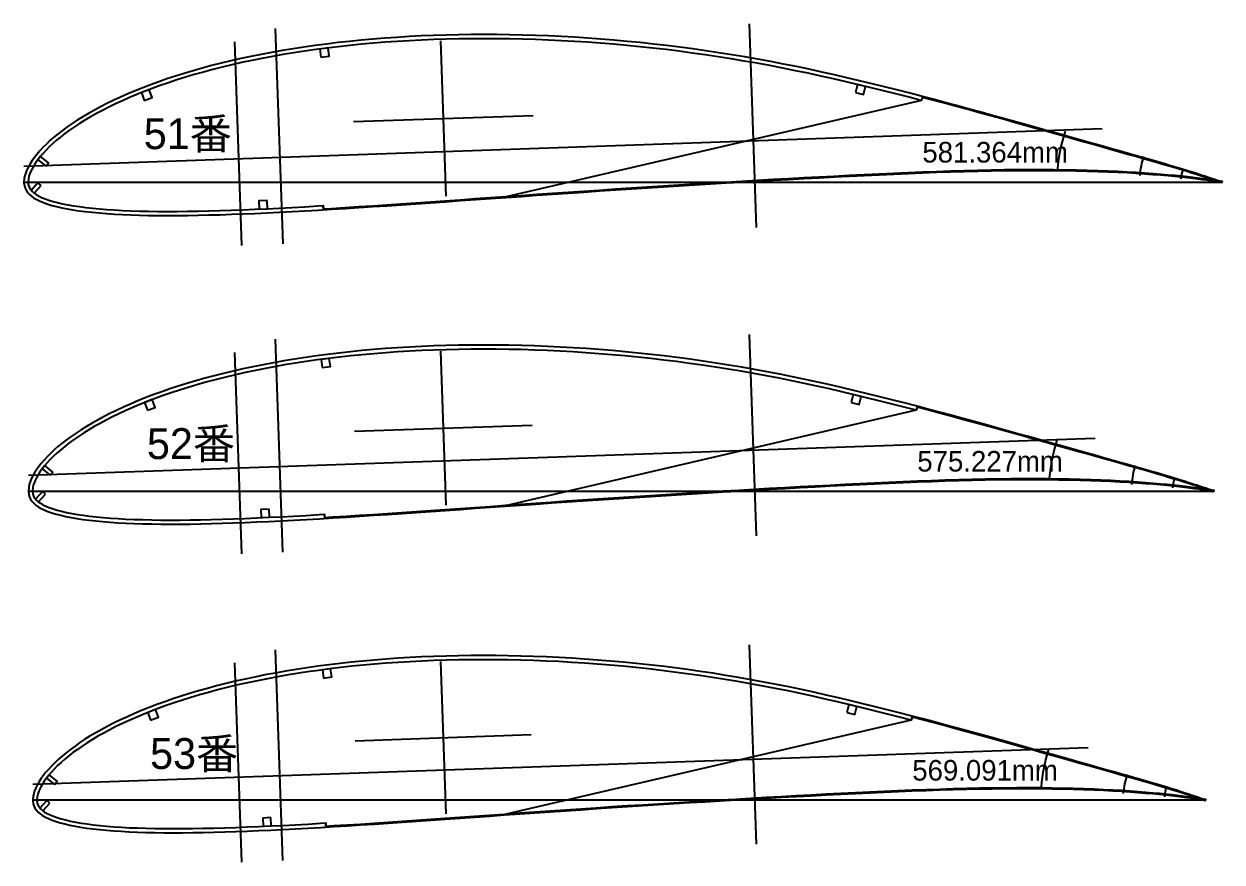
# Model space of a CAD drawing. Header units: metres. Extents: x -217 to 403, y -3621 to 82.
# Drawn here: x -203 to 378, y -1230 to -823 of the extents above; entities that cross this region are included whole.
import ezdxf

# ---------------------------------------------------------------- set-up
doc = ezdxf.new("R2010")
doc.units = ezdxf.units.M
for name, color, linetype in [('FoilLayer', 7, 'Continuous'), ('RefFoilLayer', 7, 'Continuous'), ('StringerLayer', 7, 'Continuous'), ('SubLayer', 7, 'Continuous'), ('TextLayer', 7, 'Continuous')]:
    doc.layers.add(name, color=color, linetype=linetype)
doc.styles.add('MSゴシック', font='bigfont')

msp = doc.modelspace()

# ---------------------------------------------------------------- linework, layer by layer
at = {"layer": 'FoilLayer'}
for p, q in [((232.04, -860.36), (29.07, -907.54)), ((232.55, -858.43), (232.04, -860.36)), ((-58.14, -913.42), (-58.25, -911.42)), ((229.58, -1010.8), (28.76, -1057.46)), ((230.09, -1008.86), (229.58, -1010.8)), ((-57.52, -1063.28), (-57.64, -1061.28)), ((227.13, -1161.24), (28.45, -1207.38)), ((227.64, -1159.3), (227.13, -1161.24)), ((-56.91, -1213.13), (-57.03, -1211.14))]:
    msp.add_line(p, q, dxfattribs=at)
for points in [[(377.74, -900.4), (377.63, -900.36), (377.28, -900.24), (376.73, -900.05), (375.98, -899.79), (375.04, -899.46), (373.91, -899.07), (372.6, -898.63), (371.1, -898.13), (369.43, -897.57), (367.58, -896.97), (365.56, -896.32), (363.36, -895.63), (361, -894.9), (358.46, -894.12), (355.76, -893.3), (352.89, -892.45), (349.87, -891.55), (346.68, -890.62), (343.32, -889.66), (339.81, -888.66), (336.14, -887.61), (332.32, -886.53), (328.36, -885.4), (324.27, -884.25), (320.02, -883.05), (315.65, -881.82), (311.15, -880.54), (306.53, -879.24), (301.8, -877.9), (296.95, -876.54), (291.99, -875.15), (286.92, -873.74), (281.77, -872.29), (276.52, -870.82), (271.19, -869.35), (265.76, -867.85), (260.26, -866.34), (254.68, -864.81), (249.05, -863.27), (243.35, -861.74), (237.59, -860.22), (232.43, -858.86), (232.04, -860.36), (231.38, -860.19), (225.51, -858.67), (219.6, -857.17), (213.65, -855.68), (207.63, -854.21), (201.58, -852.76), (195.5, -851.32), (189.4, -849.9), (183.28, -848.52), (177.15, -847.18), (170.99, -845.9), (164.79, -844.66), (158.57, -843.46), (152.32, -842.3), (146.07, -841.2), (139.79, -840.15), (133.49, -839.15), (127.17, -838.21), (120.84, -837.32), (114.5, -836.47), (108.15, -835.69), (101.8, -834.95), (95.44, -834.28), (89.07, -833.66), (82.7, -833.08), (76.34, -832.57), (69.99, -832.1), (63.65, -831.68), (57.32, -831.33), (51.01, -831.04), (44.71, -830.79), (38.44, -830.6), (32.2, -830.46), (25.99, -830.38), (19.81, -830.36), (13.65, -830.4), (7.53, -830.48), (1.45, -830.62), (-4.58, -830.81), (-10.55, -831.05), (-16.49, -831.36), (-22.38, -831.72), (-28.22, -832.13), (-34, -832.59), (-39.7, -833.09), (-45.34, -833.65), (-50.93, -834.28), (-56.45, -834.95), (-61.9, -835.67), (-67.28, -836.43), (-72.57, -837.24), (-77.78, -838.09), (-82.92, -839), (-87.97, -839.96), (-92.95, -840.96), (-97.83, -842), (-102.62, -843.07), (-107.3, -844.19), (-111.89, -845.36), (-116.4, -846.57), (-120.81, -847.83), (-125.11, -849.1), (-129.32, -850.42), (-133.41, -851.77), (-137.4, -853.15), (-141.29, -854.57), (-145.07, -856.02), (-148.75, -857.49), (-152.3, -858.98), (-155.73, -860.5), (-159.06, -862.04), (-162.27, -863.6), (-165.37, -865.18), (-168.34, -866.76), (-171.2, -868.36), (-173.91, -869.96), (-176.51, -871.58), (-178.98, -873.21), (-181.35, -874.85), (-183.58, -876.48), (-185.68, -878.1), (-187.65, -879.71), (-189.48, -881.32), (-191.19, -882.93), (-192.77, -884.52), (-194.23, -886.1), (-195.56, -887.64), (-196.75, -889.17), (-197.81, -890.64), (-198.73, -892.07), (-199.53, -893.48), (-200.16, -894.76), (-200.71, -896.18), (-201.08, -897.18), (-201.34, -898.49), (-201.48, -899.83), (-201.49, -900.08), (-201.39, -901.23), (-201.15, -902.05), (-200.77, -902.85), (-200.22, -903.67), (-199.52, -904.47), (-198.65, -905.25), (-197.63, -906), (-196.41, -906.71), (-194.95, -907.4), (-193.26, -908.07), (-191.37, -908.73), (-189.36, -909.36), (-187.17, -909.95), (-184.79, -910.48), (-182.21, -910.99), (-179.45, -911.47), (-176.55, -911.92), (-173.49, -912.33), (-170.26, -912.68), (-166.83, -912.99), (-163.23, -913.28), (-159.49, -913.54), (-155.62, -913.77), (-151.58, -913.94), (-147.38, -914.06), (-143.01, -914.16), (-138.5, -914.23), (-133.85, -914.26), (-129.06, -914.24), (-124.11, -914.17), (-119, -914.08), (-113.75, -913.97), (-108.39, -913.83), (-102.9, -913.65), (-97.27, -913.43), (-91.48, -913.17), (-85.57, -912.91), (-79.55, -912.62), (-73.44, -912.31), (-67.19, -911.96), (-60.82, -911.57), (-58.25, -911.42), (-58.16, -912.97), (-54.23, -912.74), (-47.65, -912.34), (-40.99, -911.92), (-34.22, -911.46), (-27.35, -910.99), (-20.38, -910.52), (-13.33, -910.06), (-6.22, -909.56), (0.96, -909.05), (8.23, -908.53), (15.57, -908.02), (22.96, -907.51), (30.39, -906.99), (37.87, -906.46), (45.42, -905.92), (53, -905.4), (60.61, -904.89), (68.24, -904.37), (75.89, -903.85), (83.57, -903.32), (91.28, -902.82), (98.98, -902.34), (106.66, -901.85), (114.34, -901.36), (122.03, -900.88), (129.7, -900.42), (137.35, -899.97), (144.95, -899.53), (152.52, -899.08), (160.08, -898.64), (167.59, -898.23), (175.05, -897.84), (182.44, -897.44), (189.79, -897.04), (197.1, -896.66), (204.34, -896.31), (211.5, -895.98), (218.58, -895.65), (225.6, -895.33), (232.55, -895.04), (239.42, -894.79), (246.18, -894.57), (252.83, -894.36), (259.4, -894.18), (265.86, -894.04), (272.19, -893.96), (278.38, -893.9), (284.44, -893.86), (290.37, -893.85), (296.16, -893.89), (301.79, -893.97), (307.24, -894.07), (312.53, -894.19), (317.66, -894.34), (322.61, -894.53), (327.37, -894.74), (331.94, -894.96), (336.32, -895.21), (340.52, -895.48), (344.5, -895.78), (348.26, -896.09), (351.81, -896.4), (355.15, -896.7), (358.27, -897.02), (361.17, -897.34), (363.84, -897.65), (366.27, -897.96), (368.48, -898.25), (370.44, -898.52), (372.19, -898.76), (373.7, -898.98), (374.98, -899.17), (376.04, -899.32), (376.87, -899.45), (377.46, -899.54), (377.84, -899.6), (377.97, -899.62)], [(373.75, -1050.4), (373.64, -1050.36), (373.29, -1050.24), (372.75, -1050.05), (372.01, -1049.79), (371.08, -1049.47), (369.96, -1049.09), (368.66, -1048.65), (367.18, -1048.15), (365.53, -1047.6), (363.7, -1047.01), (361.7, -1046.37), (359.53, -1045.68), (357.19, -1044.96), (354.67, -1044.19), (352, -1043.38), (349.17, -1042.53), (346.17, -1041.65), (343.01, -1040.73), (339.7, -1039.77), (336.22, -1038.78), (332.59, -1037.75), (328.81, -1036.68), (324.9, -1035.56), (320.84, -1034.42), (316.64, -1033.23), (312.32, -1032.01), (307.86, -1030.75), (303.3, -1029.47), (298.61, -1028.14), (293.82, -1026.8), (288.9, -1025.42), (283.89, -1024.02), (278.79, -1022.59), (273.6, -1021.14), (268.32, -1019.68), (262.96, -1018.2), (257.51, -1016.7), (251.99, -1015.19), (246.42, -1013.66), (240.78, -1012.15), (235.08, -1010.64), (229.98, -1009.3), (229.58, -1010.8), (228.93, -1010.63), (223.13, -1009.13), (217.28, -1007.64), (211.39, -1006.17), (205.44, -1004.72), (199.45, -1003.28), (193.43, -1001.85), (187.39, -1000.45), (181.35, -999.08), (175.28, -997.76), (169.18, -996.49), (163.04, -995.26), (156.89, -994.07), (150.71, -992.93), (144.52, -991.84), (138.31, -990.8), (132.08, -989.82), (125.83, -988.88), (119.56, -988), (113.29, -987.17), (107.01, -986.39), (100.72, -985.66), (94.43, -984.99), (88.13, -984.38), (81.83, -983.81), (75.53, -983.3), (69.25, -982.83), (62.98, -982.43), (56.72, -982.08), (50.47, -981.78), (44.24, -981.54), (38.03, -981.35), (31.86, -981.22), (25.71, -981.14), (19.6, -981.11), (13.51, -981.15), (7.45, -981.24), (1.44, -981.37), (-4.53, -981.56), (-10.44, -981.8), (-16.31, -982.1), (-22.14, -982.46), (-27.92, -982.87), (-33.64, -983.32), (-39.28, -983.82), (-44.86, -984.37), (-50.39, -984.99), (-55.85, -985.66), (-61.24, -986.37), (-66.57, -987.12), (-71.81, -987.92), (-76.96, -988.77), (-82.04, -989.67), (-87.04, -990.61), (-91.96, -991.6), (-96.79, -992.63), (-101.53, -993.7), (-106.16, -994.8), (-110.71, -995.95), (-115.16, -997.15), (-119.53, -998.4), (-123.79, -999.66), (-127.95, -1000.96), (-132, -1002.3), (-135.95, -1003.67), (-139.79, -1005.07), (-143.53, -1006.5), (-147.17, -1007.96), (-150.68, -1009.43), (-154.08, -1010.93), (-157.37, -1012.46), (-160.54, -1014), (-163.61, -1015.56), (-166.55, -1017.13), (-169.38, -1018.72), (-172.07, -1020.29), (-174.64, -1021.89), (-177.08, -1023.51), (-179.42, -1025.13), (-181.63, -1026.74), (-183.71, -1028.35), (-185.65, -1029.94), (-187.46, -1031.53), (-189.15, -1033.12), (-190.72, -1034.7), (-192.16, -1036.26), (-193.47, -1037.79), (-194.66, -1039.29), (-195.71, -1040.75), (-196.62, -1042.16), (-197.4, -1043.55), (-198.03, -1044.83), (-198.58, -1046.23), (-198.93, -1047.21), (-199.19, -1048.51), (-199.33, -1049.83), (-199.34, -1050.08), (-199.24, -1051.21), (-199, -1052.02), (-198.64, -1052.81), (-198.09, -1053.62), (-197.4, -1054.41), (-196.55, -1055.18), (-195.53, -1055.92), (-194.33, -1056.62), (-192.88, -1057.3), (-191.21, -1057.97), (-189.35, -1058.62), (-187.35, -1059.24), (-185.19, -1059.82), (-182.83, -1060.35), (-180.28, -1060.85), (-177.55, -1061.33), (-174.68, -1061.78), (-171.66, -1062.17), (-168.46, -1062.52), (-165.07, -1062.83), (-161.51, -1063.12), (-157.81, -1063.38), (-153.97, -1063.6), (-149.98, -1063.77), (-145.83, -1063.89), (-141.5, -1063.99), (-137.03, -1064.06), (-132.43, -1064.08), (-127.7, -1064.07), (-122.8, -1064), (-117.75, -1063.91), (-112.55, -1063.8), (-107.25, -1063.67), (-101.81, -1063.48), (-96.24, -1063.26), (-90.52, -1063.01), (-84.67, -1062.75), (-78.71, -1062.47), (-72.66, -1062.16), (-66.49, -1061.81), (-60.18, -1061.43), (-57.64, -1061.28), (-57.55, -1062.83), (-53.66, -1062.6), (-47.15, -1062.21), (-40.56, -1061.79), (-33.86, -1061.34), (-27.06, -1060.87), (-20.16, -1060.41), (-13.19, -1059.95), (-6.16, -1059.46), (0.95, -1058.95), (8.14, -1058.44), (15.4, -1057.93), (22.72, -1057.43), (30.07, -1056.91), (37.47, -1056.39), (44.94, -1055.86), (52.44, -1055.34), (59.97, -1054.83), (67.52, -1054.32), (75.09, -1053.8), (82.69, -1053.28), (90.31, -1052.78), (97.93, -1052.31), (105.53, -1051.83), (113.13, -1051.34), (120.74, -1050.86), (128.33, -1050.41), (135.9, -1049.96), (143.42, -1049.53), (150.91, -1049.08), (158.39, -1048.65), (165.83, -1048.24), (173.2, -1047.85), (180.52, -1047.46), (187.79, -1047.07), (195.02, -1046.69), (202.18, -1046.35), (209.27, -1046.02), (216.28, -1045.69), (223.22, -1045.37), (230.1, -1045.09), (236.89, -1044.84), (243.58, -1044.62), (250.16, -1044.41), (256.66, -1044.23), (263.05, -1044.1), (269.32, -1044.02), (275.44, -1043.96), (281.44, -1043.92), (287.31, -1043.91), (293.04, -1043.95), (298.6, -1044.03), (303.99, -1044.13), (309.23, -1044.25), (314.31, -1044.4), (319.21, -1044.58), (323.91, -1044.79), (328.43, -1045.01), (332.77, -1045.25), (336.93, -1045.52), (340.86, -1045.82), (344.59, -1046.12), (348.09, -1046.43), (351.4, -1046.73), (354.49, -1047.04), (357.35, -1047.36), (360, -1047.67), (362.41, -1047.98), (364.59, -1048.27), (366.53, -1048.53), (368.26, -1048.77), (369.75, -1048.99), (371.02, -1049.17), (372.07, -1049.33), (372.89, -1049.45), (373.47, -1049.54), (373.85, -1049.6), (373.98, -1049.62)], [(369.76, -1200.4), (369.65, -1200.36), (369.31, -1200.24), (368.78, -1200.05), (368.04, -1199.8), (367.12, -1199.48), (366.02, -1199.1), (364.73, -1198.67), (363.26, -1198.18), (361.63, -1197.63), (359.82, -1197.05), (357.84, -1196.41), (355.69, -1195.73), (353.38, -1195.02), (350.89, -1194.26), (348.25, -1193.45), (345.44, -1192.62), (342.48, -1191.74), (339.35, -1190.83), (336.07, -1189.89), (332.63, -1188.91), (329.04, -1187.88), (325.3, -1186.83), (321.43, -1185.72), (317.42, -1184.59), (313.26, -1183.42), (308.98, -1182.21), (304.58, -1180.96), (300.06, -1179.69), (295.43, -1178.38), (290.68, -1177.05), (285.82, -1175.69), (280.86, -1174.3), (275.82, -1172.88), (270.68, -1171.45), (265.46, -1170), (260.15, -1168.54), (254.76, -1167.06), (249.3, -1165.56), (243.79, -1164.06), (238.21, -1162.56), (232.57, -1161.06), (227.52, -1159.74), (227.13, -1161.24), (226.48, -1161.07), (220.74, -1159.59), (214.96, -1158.11), (209.13, -1156.66), (203.24, -1155.22), (197.31, -1153.8), (191.36, -1152.38), (185.39, -1151), (179.41, -1149.65), (173.4, -1148.34), (167.37, -1147.08), (161.3, -1145.87), (155.21, -1144.69), (149.1, -1143.56), (142.98, -1142.48), (136.83, -1141.46), (130.67, -1140.48), (124.48, -1139.55), (118.28, -1138.68), (112.08, -1137.86), (105.86, -1137.09), (99.65, -1136.37), (93.42, -1135.71), (87.18, -1135.1), (80.95, -1134.54), (74.72, -1134.03), (68.51, -1133.57), (62.3, -1133.17), (56.11, -1132.82), (49.93, -1132.53), (43.77, -1132.29), (37.62, -1132.11), (31.52, -1131.97), (25.44, -1131.89), (19.39, -1131.87), (13.36, -1131.91), (7.37, -1131.99), (1.42, -1132.12), (-4.48, -1132.31), (-10.33, -1132.55), (-16.14, -1132.85), (-21.9, -1133.2), (-27.62, -1133.6), (-33.28, -1134.05), (-38.86, -1134.55), (-44.38, -1135.09), (-49.85, -1135.71), (-55.25, -1136.36), (-60.58, -1137.07), (-65.85, -1137.82), (-71.04, -1138.6), (-76.13, -1139.44), (-81.16, -1140.33), (-86.11, -1141.27), (-90.98, -1142.25), (-95.76, -1143.26), (-100.44, -1144.32), (-105.03, -1145.41), (-109.52, -1146.55), (-113.93, -1147.74), (-118.25, -1148.97), (-122.46, -1150.22), (-126.57, -1151.5), (-130.58, -1152.83), (-134.49, -1154.18), (-138.29, -1155.57), (-141.99, -1156.99), (-145.59, -1158.43), (-149.07, -1159.89), (-152.43, -1161.37), (-155.68, -1162.88), (-158.82, -1164.4), (-161.86, -1165.95), (-164.77, -1167.5), (-167.56, -1169.07), (-170.22, -1170.63), (-172.76, -1172.21), (-175.18, -1173.81), (-177.49, -1175.41), (-179.68, -1177.01), (-181.74, -1178.6), (-183.66, -1180.17), (-185.45, -1181.74), (-187.12, -1183.32), (-188.67, -1184.87), (-190.1, -1186.42), (-191.39, -1187.93), (-192.56, -1189.42), (-193.6, -1190.86), (-194.5, -1192.25), (-195.28, -1193.63), (-195.9, -1194.89), (-196.44, -1196.27), (-196.79, -1197.24), (-197.05, -1198.53), (-197.18, -1199.83), (-197.19, -1200.07), (-197.1, -1201.19), (-196.86, -1201.99), (-196.5, -1202.76), (-195.96, -1203.56), (-195.28, -1204.34), (-194.44, -1205.11), (-193.44, -1205.84), (-192.25, -1206.53), (-190.82, -1207.2), (-189.17, -1207.86), (-187.32, -1208.51), (-185.35, -1209.13), (-183.21, -1209.7), (-180.88, -1210.22), (-178.36, -1210.72), (-175.65, -1211.19), (-172.82, -1211.63), (-169.82, -1212.02), (-166.66, -1212.37), (-163.3, -1212.67), (-159.78, -1212.96), (-156.12, -1213.22), (-152.33, -1213.44), (-148.38, -1213.6), (-144.27, -1213.72), (-139.99, -1213.82), (-135.57, -1213.88), (-131.02, -1213.91), (-126.34, -1213.9), (-121.5, -1213.83), (-116.49, -1213.74), (-111.35, -1213.63), (-106.1, -1213.5), (-100.72, -1213.32), (-95.21, -1213.1), (-89.55, -1212.85), (-83.76, -1212.59), (-77.88, -1212.32), (-71.89, -1212.01), (-65.78, -1211.66), (-59.54, -1211.29), (-57.03, -1211.14), (-56.94, -1212.69), (-53.09, -1212.46), (-46.65, -1212.07), (-40.12, -1211.66), (-33.5, -1211.21), (-26.77, -1210.75), (-19.95, -1210.29), (-13.05, -1209.83), (-6.09, -1209.35), (0.94, -1208.85), (8.06, -1208.34), (15.24, -1207.84), (22.48, -1207.34), (29.75, -1206.84), (37.07, -1206.31), (44.46, -1205.79), (51.88, -1205.28), (59.33, -1204.78), (66.8, -1204.27), (74.28, -1203.76), (81.81, -1203.24), (89.35, -1202.75), (96.89, -1202.28), (104.41, -1201.8), (111.93, -1201.32), (119.45, -1200.85), (126.96, -1200.4), (134.45, -1199.96), (141.89, -1199.53), (149.3, -1199.09), (156.7, -1198.66), (164.06, -1198.26), (171.35, -1197.87), (178.59, -1197.48), (185.79, -1197.09), (192.93, -1196.72), (200.03, -1196.38), (207.04, -1196.06), (213.97, -1195.73), (220.84, -1195.42), (227.64, -1195.13), (234.36, -1194.89), (240.98, -1194.67), (247.49, -1194.47), (253.92, -1194.29), (260.25, -1194.16), (266.45, -1194.08), (272.5, -1194.02), (278.44, -1193.98), (284.24, -1193.97), (289.91, -1194.01), (295.42, -1194.09), (300.75, -1194.18), (305.93, -1194.3), (310.96, -1194.45), (315.8, -1194.63), (320.46, -1194.84), (324.93, -1195.06), (329.22, -1195.3), (333.33, -1195.56), (337.23, -1195.86), (340.91, -1196.16), (344.38, -1196.46), (347.65, -1196.76), (350.71, -1197.07), (353.54, -1197.38), (356.16, -1197.69), (358.54, -1197.99), (360.7, -1198.28), (362.62, -1198.54), (364.33, -1198.78), (365.81, -1198.99), (367.07, -1199.17), (368.1, -1199.33), (368.91, -1199.45), (369.49, -1199.54), (369.86, -1199.6), (369.99, -1199.62)]]:
    msp.add_lwpolyline(points, close=True, dxfattribs=at)
at = {"layer": 'RefFoilLayer'}
for points in [[(377.89, -899.97), (377.77, -899.93), (377.43, -899.81), (376.88, -899.62), (376.13, -899.36), (375.19, -899.03), (374.06, -898.65), (372.74, -898.2), (371.24, -897.7), (369.57, -897.15), (367.72, -896.55), (365.69, -895.9), (363.5, -895.2), (361.13, -894.47), (358.59, -893.69), (355.89, -892.87), (353.02, -892.02), (349.99, -891.12), (346.8, -890.19), (343.45, -889.23), (339.93, -888.23), (336.27, -887.18), (332.45, -886.1), (328.49, -884.97), (324.39, -883.81), (320.14, -882.62), (315.77, -881.38), (311.27, -880.11), (306.66, -878.81), (301.92, -877.47), (297.07, -876.11), (292.11, -874.72), (287.05, -873.3), (281.89, -871.86), (276.64, -870.39), (271.31, -868.91), (265.88, -867.42), (260.38, -865.91), (254.8, -864.38), (249.16, -862.84), (243.47, -861.31), (237.7, -859.78), (231.88, -858.25), (226.01, -856.73), (220.09, -855.23), (214.12, -853.74), (208.1, -852.27), (202.04, -850.82), (195.95, -849.37), (189.84, -847.95), (183.71, -846.57), (177.56, -845.22), (171.38, -843.94), (165.16, -842.69), (158.93, -841.49), (152.67, -840.33), (146.4, -839.23), (140.1, -838.18), (133.79, -837.18), (127.45, -836.23), (121.1, -835.33), (114.75, -834.49), (108.38, -833.7), (102.01, -832.96), (95.63, -832.29), (89.25, -831.66), (82.86, -831.09), (76.49, -830.57), (70.11, -830.1), (63.76, -829.69), (57.42, -829.33), (51.09, -829.04), (44.77, -828.79), (38.48, -828.6), (32.23, -828.46), (25.99, -828.38), (19.8, -828.36), (13.62, -828.4), (7.48, -828.48), (1.39, -828.62), (-4.66, -828.81), (-10.66, -829.05), (-16.61, -829.36), (-22.52, -829.72), (-28.38, -830.14), (-34.17, -830.59), (-39.9, -831.1), (-45.56, -831.66), (-51.17, -832.29), (-56.71, -832.97), (-62.18, -833.69), (-67.58, -834.46), (-72.9, -835.26), (-78.13, -836.12), (-83.29, -837.04), (-88.37, -838), (-93.36, -839), (-98.27, -840.05), (-103.08, -841.13), (-107.79, -842.25), (-112.42, -843.43), (-116.94, -844.65), (-121.38, -845.91), (-125.71, -847.19), (-129.94, -848.52), (-134.07, -849.88), (-138.09, -851.27), (-142, -852.7), (-145.82, -854.16), (-149.52, -855.65), (-153.11, -857.15), (-156.58, -858.68), (-159.93, -860.24), (-163.18, -861.81), (-166.31, -863.41), (-169.32, -865.02), (-172.21, -866.64), (-174.97, -868.26), (-177.61, -869.91), (-180.12, -871.56), (-182.52, -873.23), (-184.8, -874.9), (-186.95, -876.55), (-188.97, -878.2), (-190.85, -879.86), (-192.61, -881.52), (-194.24, -883.16), (-195.74, -884.8), (-197.13, -886.41), (-198.38, -888), (-199.49, -889.56), (-200.48, -891.09), (-201.33, -892.6), (-202.03, -894.04), (-202.61, -895.53), (-203.04, -896.8), (-203.33, -898.3), (-203.48, -899.83), (-203.47, -900.31), (-203.29, -901.85), (-202.94, -902.94), (-202.41, -903.99), (-201.71, -905), (-200.85, -905.96), (-199.82, -906.88), (-198.63, -907.73), (-197.26, -908.52), (-195.69, -909.26), (-193.92, -909.96), (-191.97, -910.64), (-189.87, -911.3), (-187.61, -911.9), (-185.17, -912.45), (-182.55, -912.96), (-179.76, -913.45), (-176.81, -913.91), (-173.7, -914.31), (-170.44, -914.67), (-166.99, -914.98), (-163.37, -915.27), (-159.61, -915.54), (-155.7, -915.77), (-151.64, -915.94), (-147.43, -916.06), (-143.04, -916.16), (-138.51, -916.23), (-133.84, -916.26), (-129.04, -916.24), (-124.08, -916.17), (-118.96, -916.08), (-113.7, -915.97), (-108.32, -915.83), (-102.82, -915.64), (-97.18, -915.42), (-91.39, -915.17), (-85.47, -914.91), (-79.45, -914.62), (-73.32, -914.31), (-67.07, -913.95), (-60.7, -913.57), (-54.21, -913.19), (-47.63, -912.79), (-40.96, -912.37), (-34.19, -911.91), (-27.32, -911.44), (-20.35, -910.97), (-13.3, -910.51), (-6.19, -910.01), (0.99, -909.5), (8.26, -908.98), (15.6, -908.46), (22.99, -907.96), (30.42, -907.44), (37.91, -906.91), (45.45, -906.37), (53.03, -905.85), (60.64, -905.34), (68.27, -904.82), (75.92, -904.3), (83.6, -903.77), (91.31, -903.27), (99, -902.78), (106.69, -902.3), (114.37, -901.81), (122.06, -901.33), (129.73, -900.87), (137.37, -900.42), (144.97, -899.98), (152.55, -899.53), (160.1, -899.09), (167.62, -898.68), (175.07, -898.28), (182.47, -897.89), (189.82, -897.49), (197.12, -897.11), (204.36, -896.76), (211.52, -896.43), (218.61, -896.1), (225.62, -895.78), (232.57, -895.49), (239.43, -895.24), (246.19, -895.02), (252.84, -894.81), (259.41, -894.63), (265.87, -894.49), (272.2, -894.41), (278.38, -894.35), (284.44, -894.31), (290.37, -894.3), (296.16, -894.34), (301.78, -894.42), (307.23, -894.52), (312.52, -894.64), (317.64, -894.79), (322.59, -894.98), (327.35, -895.19), (331.91, -895.41), (336.29, -895.66), (340.49, -895.92), (344.46, -896.23), (348.22, -896.53), (351.76, -896.84), (355.1, -897.15), (358.22, -897.47), (361.11, -897.78), (363.78, -898.1), (366.21, -898.41), (368.42, -898.7), (370.38, -898.97), (372.12, -899.21), (373.63, -899.42), (374.92, -899.61), (375.97, -899.77), (376.8, -899.9), (377.39, -899.99), (377.76, -900.04), (377.89, -900.06)], [(373.9, -1049.97), (373.78, -1049.93), (373.44, -1049.82), (372.9, -1049.63), (372.16, -1049.37), (371.23, -1049.05), (370.11, -1048.66), (368.81, -1048.22), (367.32, -1047.73), (365.67, -1047.18), (363.84, -1046.58), (361.83, -1045.94), (359.66, -1045.25), (357.32, -1044.53), (354.81, -1043.76), (352.13, -1042.95), (349.29, -1042.1), (346.3, -1041.22), (343.14, -1040.3), (339.82, -1039.34), (336.35, -1038.35), (332.72, -1037.32), (328.94, -1036.25), (325.02, -1035.13), (320.96, -1033.99), (316.76, -1032.8), (312.44, -1031.58), (307.99, -1030.32), (303.42, -1029.03), (298.74, -1027.71), (293.94, -1026.36), (289.03, -1024.99), (284.02, -1023.58), (278.91, -1022.15), (273.72, -1020.7), (268.44, -1019.24), (263.08, -1017.76), (257.63, -1016.27), (252.11, -1014.75), (246.53, -1013.23), (240.9, -1011.72), (235.19, -1010.2), (229.43, -1008.69), (223.62, -1007.19), (217.76, -1005.7), (211.86, -1004.23), (205.9, -1002.77), (199.91, -1001.33), (193.88, -999.9), (187.83, -998.5), (181.77, -997.13), (175.69, -995.8), (169.57, -994.53), (163.42, -993.3), (157.25, -992.11), (151.06, -990.96), (144.85, -989.87), (138.62, -988.83), (132.38, -987.84), (126.11, -986.9), (119.82, -986.02), (113.54, -985.18), (107.24, -984.4), (100.93, -983.67), (94.62, -983), (88.31, -982.39), (81.99, -981.82), (75.68, -981.3), (69.37, -980.84), (63.09, -980.43), (56.81, -980.08), (50.55, -979.79), (44.3, -979.54), (38.08, -979.35), (31.89, -979.22), (25.72, -979.14), (19.59, -979.11), (13.48, -979.15), (7.4, -979.24), (1.38, -979.37), (-4.61, -979.56), (-10.54, -979.8), (-16.43, -980.11), (-22.28, -980.46), (-28.08, -980.87), (-33.81, -981.33), (-39.48, -981.83), (-45.08, -982.39), (-50.63, -983.01), (-56.11, -983.67), (-61.52, -984.39), (-66.87, -985.15), (-72.13, -985.95), (-77.31, -986.8), (-82.41, -987.7), (-87.44, -988.65), (-92.38, -989.65), (-97.23, -990.68), (-102, -991.75), (-106.66, -992.86), (-111.23, -994.02), (-115.71, -995.23), (-120.1, -996.48), (-124.38, -997.75), (-128.57, -999.06), (-132.65, -1000.41), (-136.63, -1001.79), (-140.5, -1003.2), (-144.28, -1004.65), (-147.94, -1006.11), (-151.49, -1007.6), (-154.92, -1009.12), (-158.24, -1010.66), (-161.45, -1012.22), (-164.55, -1013.8), (-167.53, -1015.39), (-170.39, -1016.99), (-173.13, -1018.6), (-175.74, -1020.23), (-178.22, -1021.86), (-180.6, -1023.52), (-182.85, -1025.16), (-184.98, -1026.8), (-186.97, -1028.43), (-188.84, -1030.07), (-190.57, -1031.71), (-192.19, -1033.34), (-193.68, -1034.96), (-195.05, -1036.55), (-196.28, -1038.13), (-197.39, -1039.67), (-198.36, -1041.18), (-199.2, -1042.68), (-199.9, -1044.1), (-200.47, -1045.58), (-200.9, -1046.83), (-201.19, -1048.32), (-201.33, -1049.83), (-201.32, -1050.31), (-201.15, -1051.83), (-200.79, -1052.91), (-200.28, -1053.95), (-199.58, -1054.95), (-198.73, -1055.9), (-197.71, -1056.81), (-196.53, -1057.65), (-195.17, -1058.43), (-193.62, -1059.16), (-191.87, -1059.85), (-189.95, -1060.53), (-187.87, -1061.18), (-185.63, -1061.78), (-183.22, -1062.32), (-180.63, -1062.82), (-177.86, -1063.31), (-174.94, -1063.76), (-171.87, -1064.16), (-168.64, -1064.51), (-165.23, -1064.82), (-161.65, -1065.11), (-157.92, -1065.38), (-154.06, -1065.6), (-150.04, -1065.77), (-145.87, -1065.89), (-141.53, -1065.99), (-137.05, -1066.06), (-132.43, -1066.08), (-127.68, -1066.07), (-122.77, -1066), (-117.71, -1065.91), (-112.5, -1065.8), (-107.18, -1065.66), (-101.73, -1065.48), (-96.15, -1065.26), (-90.43, -1065.01), (-84.57, -1064.75), (-78.61, -1064.47), (-72.55, -1064.16), (-66.37, -1063.81), (-60.06, -1063.43), (-53.64, -1063.05), (-47.12, -1062.66), (-40.53, -1062.24), (-33.83, -1061.79), (-27.03, -1061.32), (-20.13, -1060.85), (-13.16, -1060.39), (-6.13, -1059.91), (0.98, -1059.4), (8.17, -1058.89), (15.43, -1058.38), (22.75, -1057.88), (30.1, -1057.36), (37.51, -1056.83), (44.97, -1056.3), (52.47, -1055.79), (60, -1055.28), (67.55, -1054.77), (75.12, -1054.25), (82.72, -1053.73), (90.34, -1053.23), (97.96, -1052.76), (105.56, -1052.28), (113.16, -1051.79), (120.77, -1051.31), (128.36, -1050.86), (135.92, -1050.41), (143.44, -1049.98), (150.94, -1049.53), (158.41, -1049.1), (165.85, -1048.69), (173.22, -1048.3), (180.54, -1047.91), (187.81, -1047.51), (195.04, -1047.14), (202.2, -1046.8), (209.29, -1046.47), (216.3, -1046.14), (223.24, -1045.82), (230.12, -1045.54), (236.9, -1045.29), (243.59, -1045.07), (250.17, -1044.86), (256.67, -1044.68), (263.06, -1044.55), (269.32, -1044.47), (275.44, -1044.41), (281.44, -1044.37), (287.31, -1044.36), (293.03, -1044.4), (298.59, -1044.48), (303.98, -1044.58), (309.22, -1044.7), (314.29, -1044.85), (319.19, -1045.03), (323.89, -1045.24), (328.41, -1045.46), (332.74, -1045.7), (336.89, -1045.97), (340.83, -1046.27), (344.55, -1046.57), (348.05, -1046.88), (351.35, -1047.18), (354.44, -1047.49), (357.3, -1047.81), (359.94, -1048.12), (362.35, -1048.42), (364.53, -1048.71), (366.47, -1048.98), (368.2, -1049.22), (369.69, -1049.43), (370.96, -1049.61), (372, -1049.77), (372.82, -1049.9), (373.41, -1049.99), (373.77, -1050.04), (373.9, -1050.06)], [(369.91, -1199.97), (369.8, -1199.93), (369.46, -1199.82), (368.92, -1199.63), (368.19, -1199.37), (367.27, -1199.06), (366.16, -1198.67), (364.87, -1198.24), (363.4, -1197.75), (361.77, -1197.21), (359.96, -1196.62), (357.97, -1195.98), (355.82, -1195.3), (353.51, -1194.59), (351.02, -1193.83), (348.37, -1193.02), (345.57, -1192.19), (342.6, -1191.31), (339.48, -1190.4), (336.2, -1189.45), (332.76, -1188.48), (329.17, -1187.45), (325.43, -1186.39), (321.55, -1185.29), (317.54, -1184.16), (313.39, -1182.98), (309.11, -1181.78), (304.7, -1180.53), (300.18, -1179.26), (295.55, -1177.95), (290.8, -1176.62), (285.94, -1175.26), (280.99, -1173.87), (275.94, -1172.45), (270.8, -1171.02), (265.58, -1169.57), (260.27, -1168.11), (254.88, -1166.63), (249.42, -1165.13), (243.9, -1163.62), (238.33, -1162.13), (232.69, -1160.63), (226.98, -1159.13), (221.24, -1157.65), (215.44, -1156.17), (209.6, -1154.72), (203.71, -1153.28), (197.78, -1151.85), (191.81, -1150.44), (185.83, -1149.05), (179.83, -1147.69), (173.81, -1146.38), (167.76, -1145.12), (161.68, -1143.9), (155.58, -1142.72), (149.45, -1141.59), (143.31, -1140.51), (137.14, -1139.48), (130.96, -1138.5), (124.76, -1137.57), (118.55, -1136.7), (112.33, -1135.87), (106.09, -1135.1), (99.86, -1134.38), (93.61, -1133.72), (87.36, -1133.11), (81.12, -1132.54), (74.87, -1132.04), (68.63, -1131.58), (62.41, -1131.17), (56.21, -1130.82), (50.01, -1130.53), (43.83, -1130.3), (37.67, -1130.11), (31.55, -1129.97), (25.45, -1129.89), (19.38, -1129.87), (13.33, -1129.91), (7.32, -1129.99), (1.36, -1130.12), (-4.56, -1130.31), (-10.43, -1130.55), (-16.26, -1130.85), (-22.04, -1131.21), (-27.78, -1131.61), (-33.45, -1132.06), (-39.06, -1132.56), (-44.6, -1133.11), (-50.09, -1133.72), (-55.51, -1134.38), (-60.87, -1135.09), (-66.15, -1135.84), (-71.36, -1136.63), (-76.48, -1137.47), (-81.53, -1138.37), (-86.5, -1139.3), (-91.39, -1140.29), (-96.2, -1141.31), (-100.91, -1142.37), (-105.52, -1143.47), (-110.04, -1144.62), (-114.48, -1145.82), (-118.82, -1147.05), (-123.06, -1148.31), (-127.2, -1149.61), (-131.24, -1150.94), (-135.17, -1152.3), (-139, -1153.7), (-142.74, -1155.13), (-146.36, -1156.58), (-149.87, -1158.06), (-153.27, -1159.55), (-156.56, -1161.08), (-159.73, -1162.62), (-162.8, -1164.19), (-165.75, -1165.76), (-168.58, -1167.34), (-171.28, -1168.93), (-173.86, -1170.54), (-176.32, -1172.16), (-178.67, -1173.8), (-180.9, -1175.43), (-183, -1177.05), (-184.98, -1178.66), (-186.82, -1180.29), (-188.54, -1181.91), (-190.14, -1183.52), (-191.61, -1185.12), (-192.97, -1186.69), (-194.19, -1188.25), (-195.28, -1189.78), (-196.25, -1191.28), (-197.08, -1192.76), (-197.76, -1194.17), (-198.33, -1195.62), (-198.75, -1196.86), (-199.04, -1198.34), (-199.18, -1199.83), (-199.18, -1200.31), (-199, -1201.81), (-198.65, -1202.88), (-198.14, -1203.91), (-197.45, -1204.89), (-196.61, -1205.84), (-195.6, -1206.73), (-194.44, -1207.57), (-193.09, -1208.34), (-191.56, -1209.06), (-189.83, -1209.75), (-187.92, -1210.41), (-185.86, -1211.06), (-183.65, -1211.65), (-181.26, -1212.18), (-178.7, -1212.69), (-175.96, -1213.16), (-173.08, -1213.61), (-170.04, -1214.01), (-166.84, -1214.36), (-163.46, -1214.67), (-159.92, -1214.95), (-156.24, -1215.21), (-152.41, -1215.43), (-148.44, -1215.6), (-144.31, -1215.72), (-140.02, -1215.82), (-135.58, -1215.88), (-131.01, -1215.91), (-126.31, -1215.9), (-121.46, -1215.83), (-116.45, -1215.74), (-111.3, -1215.63), (-106.04, -1215.5), (-100.65, -1215.31), (-95.13, -1215.1), (-89.46, -1214.85), (-83.67, -1214.59), (-77.77, -1214.31), (-71.78, -1214.01), (-65.66, -1213.66), (-59.42, -1213.28), (-53.06, -1212.91), (-46.62, -1212.52), (-40.09, -1212.11), (-33.47, -1211.66), (-26.74, -1211.2), (-19.92, -1210.74), (-13.02, -1210.28), (-6.06, -1209.8), (0.97, -1209.3), (8.09, -1208.79), (15.27, -1208.29), (22.51, -1207.79), (29.78, -1207.28), (37.11, -1206.76), (44.49, -1206.24), (51.91, -1205.73), (59.36, -1205.22), (66.83, -1204.72), (74.31, -1204.21), (81.84, -1203.69), (89.38, -1203.2), (96.91, -1202.73), (104.44, -1202.25), (111.96, -1201.77), (119.48, -1201.3), (126.99, -1200.85), (134.47, -1200.41), (141.91, -1199.98), (149.33, -1199.54), (156.72, -1199.11), (164.08, -1198.71), (171.38, -1198.32), (178.61, -1197.93), (185.81, -1197.54), (192.96, -1197.17), (200.05, -1196.83), (207.06, -1196.51), (213.99, -1196.18), (220.86, -1195.87), (227.66, -1195.58), (234.38, -1195.34), (240.99, -1195.12), (247.51, -1194.92), (253.93, -1194.74), (260.25, -1194.61), (266.45, -1194.53), (272.51, -1194.47), (278.44, -1194.43), (284.24, -1194.42), (289.9, -1194.46), (295.41, -1194.54), (300.74, -1194.63), (305.92, -1194.75), (310.94, -1194.9), (315.78, -1195.08), (320.44, -1195.29), (324.9, -1195.51), (329.2, -1195.75), (333.3, -1196.01), (337.19, -1196.31), (340.87, -1196.61), (344.34, -1196.91), (347.61, -1197.21), (350.66, -1197.52), (353.49, -1197.83), (356.1, -1198.14), (358.48, -1198.44), (360.64, -1198.73), (362.56, -1198.99), (364.27, -1199.23), (365.74, -1199.44), (367, -1199.62), (368.03, -1199.77), (368.84, -1199.9), (369.43, -1199.99), (369.78, -1200.04), (369.91, -1200.06)]]:
    msp.add_lwpolyline(points, close=True, dxfattribs=at)
at = {"layer": 'StringerLayer'}
for points in [[(-59.34, -839.36), (-55.37, -838.84), (-55.89, -834.88), (-59.86, -835.4), (-59.34, -839.36)], [(200.13, -856.53), (204.02, -857.46), (204.96, -853.57), (201.07, -852.64), (200.13, -856.53)], [(-145.06, -860.3), (-141.33, -858.87), (-142.76, -855.14), (-146.49, -856.56), (-145.06, -860.3)], [(-192.77, -892.2), (-191.54, -890.62), (-195.47, -887.54), (-196.71, -889.11), (-192.77, -892.2)], [(-195.18, -901.64), (-196.67, -900.31), (-199.99, -904.05), (-198.5, -905.38), (-195.18, -901.64)], [(-85.47, -908.9), (-89.47, -909.08), (-89.29, -913.07), (-85.29, -912.9), (-85.47, -908.9)], [(-58.72, -990.07), (-54.76, -989.55), (-55.28, -985.58), (-59.24, -986.1), (-58.72, -990.07)], [(-143.53, -1010.79), (-139.79, -1009.36), (-141.22, -1005.62), (-144.96, -1007.05), (-143.53, -1010.79)], [(197.98, -1007.04), (201.87, -1007.98), (202.81, -1004.09), (198.92, -1003.15), (197.98, -1007.04)], [(-190.69, -1042.33), (-189.45, -1040.76), (-193.39, -1037.67), (-194.62, -1039.25), (-190.69, -1042.33)], [(-193.06, -1051.57), (-194.56, -1050.25), (-197.87, -1053.99), (-196.38, -1055.31), (-193.06, -1051.57)], [(-84.55, -1058.74), (-88.55, -1058.92), (-88.37, -1062.92), (-84.37, -1062.74), (-84.55, -1058.74)], [(-58.11, -1140.78), (-54.14, -1140.25), (-54.66, -1136.29), (-58.63, -1136.81), (-58.11, -1140.78)], [(-142, -1161.27), (-138.26, -1159.84), (-139.69, -1156.11), (-143.43, -1157.54), (-142, -1161.27)], [(195.84, -1157.56), (199.73, -1158.49), (200.66, -1154.6), (196.77, -1153.67), (195.84, -1157.56)], [(-188.6, -1192.47), (-187.37, -1190.9), (-191.3, -1187.81), (-192.53, -1189.38), (-188.6, -1192.47)], [(-190.94, -1201.51), (-192.44, -1200.18), (-195.76, -1203.92), (-194.26, -1205.25), (-190.94, -1201.51)], [(-83.63, -1208.58), (-87.63, -1208.76), (-87.45, -1212.76), (-83.45, -1212.58), (-83.63, -1208.58)]]:
    msp.add_lwpolyline(points, dxfattribs=at)
at = {"layer": 'SubLayer'}
for p, q in [((-81.57, -825.43), (-77.92, -930.01)), ((148.49, -823.21), (151.94, -921.98)), ((-1.32, -831.35), (1.32, -906.88)), ((-101.36, -831.94), (-97.91, -930.71)), ((-43.58, -870.64), (43.58, -867.59)), ((319.75, -874.13), (-203.48, -892.4)), ((-203.48, -900), (377.89, -900)), ((-81.56, -976.24), (-77.94, -1079.72)), ((148.5, -973.97), (151.92, -1071.7)), ((-1.3, -982.08), (1.3, -1056.81)), ((-101.34, -982.69), (-97.93, -1080.42)), ((-43.12, -1020.95), (43.12, -1017.94)), ((316.37, -1024.41), (-201.33, -1042.48)), ((-201.33, -1050), (373.9, -1050)), ((-81.54, -1127.06), (-77.97, -1229.43)), ((148.52, -1124.72), (151.89, -1221.41)), ((-101.33, -1133.45), (-97.95, -1230.13)), ((-1.29, -1132.8), (1.29, -1206.74)), ((-42.66, -1171.26), (42.66, -1168.28)), ((313, -1174.68), (-199.18, -1192.56)), ((-199.18, -1200), (369.91, -1200))]:
    msp.add_line(p, q, dxfattribs=at)
for centre, radius in [((377.89, -900), 80), ((377.89, -900), 40), ((377.89, -900), 20), ((373.9, -1050), 80), ((373.9, -1050), 40), ((373.9, -1050), 20), ((369.91, -1200), 80), ((369.91, -1200), 40), ((369.91, -1200), 20)]:
    msp.add_arc(centre, radius, 162, 175.5, dxfattribs=at)

# ---------------------------------------------------------------- texts
at = {"layer": 'TextLayer', "style": 'MSゴシック'}
for s, height, p in [('51番', 15, (-145.34, -883.98)), ('581.364mm', 10, (232.55, -890.49)), ('52番', 15, (-143.81, -1034.47)), ('575.227mm', 10, (230.09, -1040.54)), ('53番', 15, (-142.27, -1184.95)), ('569.091mm', 10, (227.64, -1190.58))]:
    msp.add_text(s, height=height, dxfattribs=at).set_placement(p)

doc.saveas('drawing.dxf')
